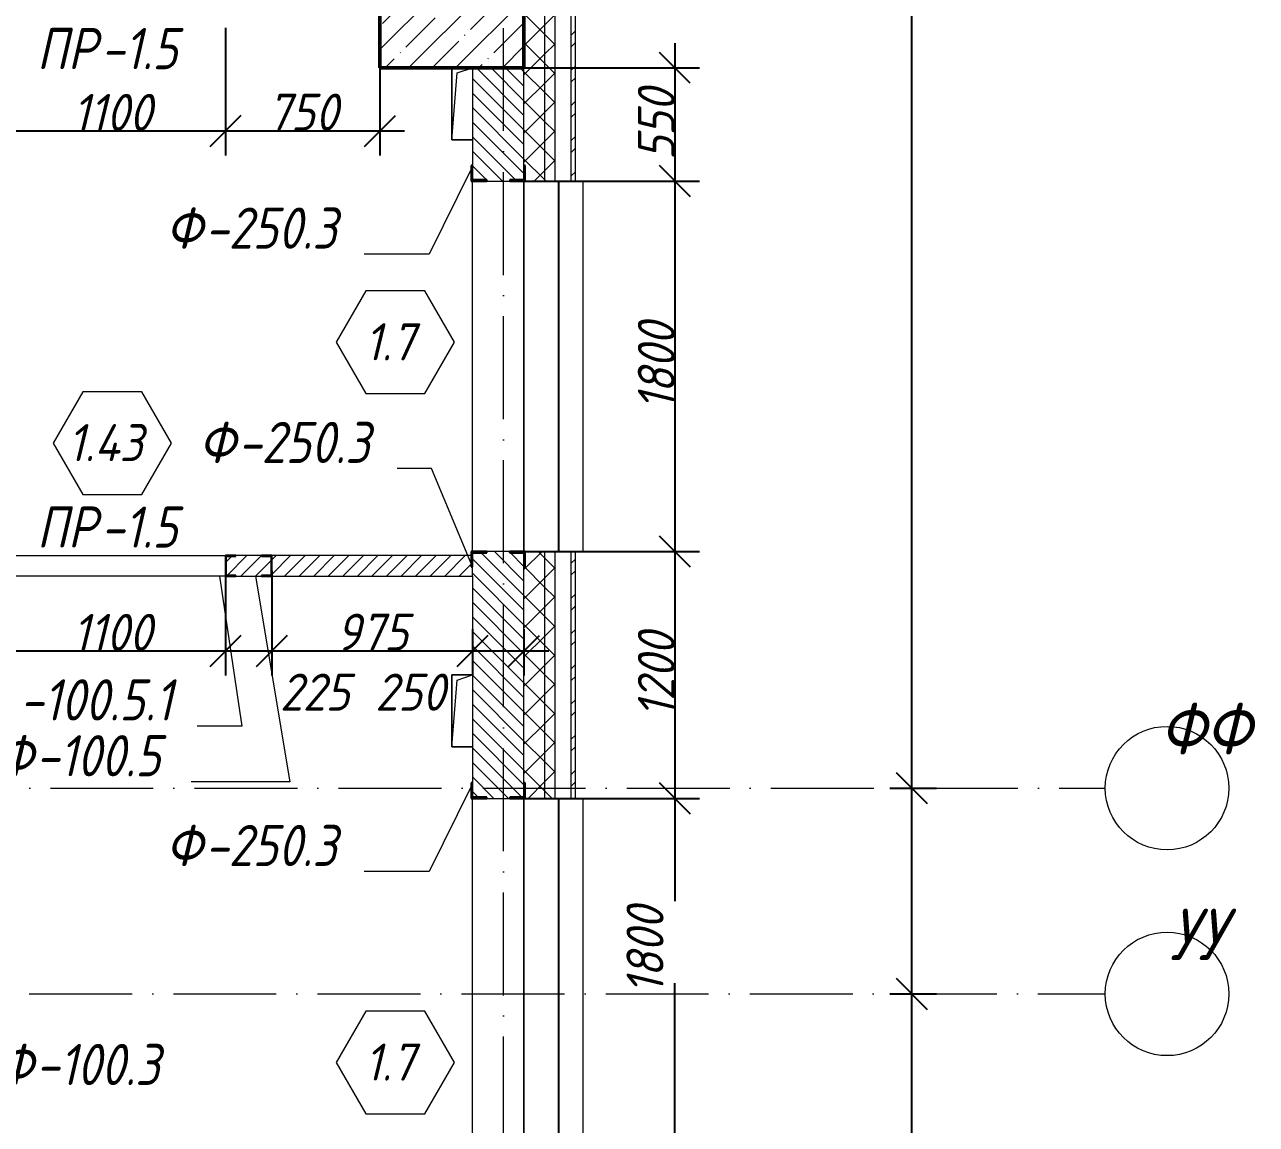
# Model space of a CAD drawing. Header units: millimetres. Extents: x -401725 to 250493, y 305116 to 802890.
# Drawn here: x -76177 to -70192, y 618664 to 624008 of the extents above; entities that cross this region are included whole.
import ezdxf

# ---------------------------------------------------------------- set-up
doc = ezdxf.new("R2010")
doc.units = ezdxf.units.MM
doc.linetypes.add('50_200_ШТРИХ_1Т_ш5_п1_п1_', pattern=[700, 500, -100, 0, -100])
for name, color, linetype, lineweight in [('A-____-____-DIMS', 7, 'Continuous', 9), ('A-DOOR-____-IDEN', 7, 'Continuous', 9), ('A-FLOR-____-OTLN', 7, 'Continuous', 9), ('A-GENM-____-IDEN', 7, 'Continuous', 9), ('A-GENM-____-MCUT', 7, 'Continuous', 25), ('A-GENM-____-OTLN', 7, 'Continuous', 9), ('A-GENM-____-OTLN-1', 7, 'Continuous', 25), ('A-GLAZ-____-OTLN', 7, 'Continuous', 9), ('A-WALL-____-MCUT', 7, 'Continuous', 13), ('A-WALL-____-MCUT-1', 7, 'Continuous', 9), ('A-WALL-____-OTLN', 7, 'Continuous', 9), ('A-WALL-____-PATT-1', 7, 'Continuous', 9), ('A-WALL-FNSH-MCUT-1', 7, 'Continuous', 9), ('S-COLS-____-MCUT', 7, 'Continuous', 50), ('S-COLS-____-OTLN', 7, 'Continuous', 9), ('S-GRID-____-IDEN', 7, 'Continuous', 9), ('S-GRID-____-OTLN-1', 7, '50_200_ШТРИХ_1Т_ш5_п1_п1_', 9)]:
    doc.layers.add(name, color=color, linetype=linetype, lineweight=lineweight)
for name, color, linetype, lineweight, true_color in [('A-WALL-____-MCUT-7', 7, 'Continuous', 9, 0x000000), ('A-WALL-____-MCUT-8', 7, 'Continuous', 13, 0x000000), ('A-WALL-____-PATT-2', 7, 'Continuous', 9, 0x787878), ('A-WALL-____-PATT-4', 9, 'Continuous', 9, 0x808080), ('A-WALL-FNSH-MCUT-3', 7, 'Continuous', 9, 0x000000), ('I-WALL-____-OTLN-2', 7, 'Continuous', 9, 0x000000)]:
    doc.layers.add(name, color=color, linetype=linetype, lineweight=lineweight, true_color=true_color)
doc.styles.add('ISOCPEUR_I', font='isocpeui.ttf', dxfattribs={"width": 0.9, "height": 2.5})
doc.styles.add('ISOCPEUR_I_10', font='isocpeui.ttf', dxfattribs={"width": 0.9, "height": 180})
doc.styles.add('ISOCPEUR_I_12', font='isocpeui.ttf', dxfattribs={"width": 0.9, "height": 180})
doc.styles.add('ISOCPEUR_I_14', font='isocpeui.ttf', dxfattribs={"width": 0.9, "height": 180})
doc.styles.add('ISOCPEUR_I_2', font='isocpeui.ttf', dxfattribs={"width": 0.85, "height": 2.3})
doc.dimstyles.new('ISO-1_8_0_9К_СРЕДНИЙ_Кладочные_4', dxfattribs={"dimscale": 304.8, "dimtxt": 179.276612, "dimasz": 0.492126, "dimexe": 0.393701, "dimexo": 0, "dimgap": 0, "dimtad": 1, "dimdec": 3, "dimrnd": 0.001, "dimdsep": 46, "dimtxsty": 'ISOCPEUR_I_10', "dimblk1": 'OBLIQUE', "dimblk2": 'OBLIQUE', "dimsah": 1, "dimcen": 0.09, "dimdle": 0.393701, "dimazin": 0, "dimtfac": 1, "dimtdec": 4, "dimtix": 1, "dimtmove": 1, "dimatfit": 3, "dimfxl": 1, "dimtvp": 1, "dimtolj": 1, "dimtzin": 0, "dimarcsym": 2})
doc.dimstyles.new('ISO-1_8_0_9К_СРЕДНИЙ_Кладочные_5', dxfattribs={"dimscale": 304.8, "dimtxt": 179.276612, "dimasz": 0.492126, "dimexe": 0.393701, "dimexo": 0, "dimgap": 0, "dimtad": 1, "dimdec": 3, "dimrnd": 0.001, "dimdsep": 46, "dimtxsty": 'ISOCPEUR_I_10', "dimblk1": 'OBLIQUE', "dimblk2": 'OBLIQUE', "dimsah": 1, "dimcen": 0.09, "dimdle": 0.393701, "dimazin": 0, "dimtfac": 1, "dimtdec": 4, "dimtix": 1, "dimtmove": 2, "dimatfit": 3, "dimfxl": 1, "dimtvp": 1, "dimtolj": 1, "dimtzin": 0, "dimarcsym": 2})
doc.dimstyles.new('ISO-1_8_0_9К_СРЕДНИЙ_Кладочные_6', dxfattribs={"dimscale": 304.8, "dimtxt": 179.276612, "dimasz": 0.492126, "dimexe": 0.393701, "dimexo": 0, "dimgap": 0, "dimtad": 1, "dimdec": 3, "dimrnd": 0.001, "dimdsep": 46, "dimtxsty": 'ISOCPEUR_I_14', "dimblk1": 'OBLIQUE', "dimblk2": 'OBLIQUE', "dimsah": 1, "dimcen": 0.09, "dimdle": 0.393701, "dimazin": 0, "dimtfac": 1, "dimtdec": 4, "dimtix": 1, "dimtmove": 0, "dimatfit": 3, "dimfxl": 1, "dimtvp": 1, "dimtolj": 1, "dimtzin": 0, "dimarcsym": 2})
doc.dimstyles.new('ISO-2_5_0_9К_БОЛЬШОЙ_ОСИ', dxfattribs={"dimscale": 304.8, "dimtxt": 248.995294, "dimasz": 0.492126, "dimexe": 0.393701, "dimexo": 0, "dimgap": 0, "dimtad": 1, "dimdec": 0, "dimzin": 0, "dimdsep": 46, "dimtxsty": 'ISOCPEUR_I', "dimblk1": 'OBLIQUE', "dimblk2": 'OBLIQUE', "dimsah": 1, "dimcen": 0.09, "dimdle": 0.393701, "dimazin": 0, "dimtfac": 1, "dimtdec": 4, "dimtix": 1, "dimtmove": 0, "dimatfit": 3, "dimfxl": 1, "dimtvp": 1, "dimtolj": 1, "dimtzin": 0, "dimarcsym": 2})
pattern_1 = [(45, (-175000.74, 544716.51), (-70.71068, 70.71068), []), (135, (-175000.74, 544716.51), (-70.71068, -70.71068), [])]

# ---------------------------------------------------------------- blocks, each defined once
blk = doc.blocks.new('BSC_Колонна _Прямоугольная - 500х700-V133-АР1_Кладочный план 1 этажа в осях 1-64_Ю-ЯЯ')
at = {"layer": 'S-COLS-____-OTLN'}
h = blk.add_hatch(dxfattribs=at)
h.set_pattern_fill('FP_137', color=256, style=0, pattern_type=2)
h.set_pattern_definition([(315, (-79331.04, 100900), (114.04925, 114.04925), []), (315, (-79331.04, 100785.95), (114.04925, 114.04925), [201.613, -40.323, 3.353, -36.97])])
h.paths.add_polyline_path([(-250, 350), (-250, -350), (250, -350), (250, 350)], flags=0)
at = {"layer": 'S-COLS-____-MCUT'}
for p, q in [((250, 350), (-250, 350)), ((-250, 350), (-250, -350)), ((250, -350), (250, 350)), ((-250, -350), (250, -350))]:
    blk.add_line(p, q, dxfattribs=at)
blk = doc.blocks.new('Фахверк_СКБ_Уголок - 250_2700-27497298-АР1_Кладочный план 1 этажа в осях 1-64_Ю-ЯЯ')
at = {"layer": 'A-GENM-____-MCUT'}
for p, q in [((200, 181), (125, 181)), ((125, 181), (125, 106)), ((200, 175), (200, 181)), ((131, 106), (131, 175)), ((131, 175), (200, 175)), ((125, 106), (131, 106)), ((131, -6), (125, -6)), ((125, -6), (125, -81)), ((131, -75), (131, -6)), ((125, -81), (200, -81)), ((200, -75), (131, -75)), ((200, -81), (200, -75))]:
    blk.add_line(p, q, dxfattribs=at)
blk = doc.blocks.new('154_Фахверк_СКБ_Швеллер - Тип_100_4010_1-28088705-АР1_Кладочный план 1 этажа в осях 1-64_Ю-ЯЯ')
at = {"layer": 'A-GENM-____-MCUT'}
for p, q in [((175, 50), (125, 50)), ((125, 50), (125, -50)), ((128, 47), (175, 47)), ((128, -47), (128, 47)), ((175, 47), (175, 50)), ((125, -50), (175, -50)), ((175, -47), (128, -47)), ((175, -50), (175, -47))]:
    blk.add_line(p, q, dxfattribs=at)
blk = doc.blocks.new('AR_Отверстие прямоугольное _в плите_ - AR_Отверстие прямоугольное _в плите_-30511966-АР1_Кладочный план 1 этажа в осях 1-64_Ю-ЯЯ')
at = {"layer": 'A-GENM-____-OTLN'}
for p, q in [((50, 175), (-50, 175)), ((-50, 175), (-50, -175)), ((-50, -175), (-25, 150)), ((-25, 150), (50, 175)), ((-50, -175), (50, -175))]:
    blk.add_line(p, q, dxfattribs=at)
blk = doc.blocks.new('AR_Отверстие прямоугольное _в плите_ - AR_Отверстие прямоугольное _в плите_-V223-АР1_Кладочный план 1 этажа в осях 1-64_Ю-ЯЯ')
at = {"layer": 'A-GENM-____-OTLN'}
for p, q in [((-50, 175), (-50, -175)), ((-50, -175), (-25, 150)), ((-25, 150), (50, 175)), ((-50, -175), (50, -175))]:
    blk.add_line(p, q, dxfattribs=at)
blk = doc.blocks.new('Отлив_СКБ - Отлив витража_120_НВФ-31885687-АР1_Кладочный план 1 этажа в осях 1-64_Ю-ЯЯ')
at = {"layer": 'A-GLAZ-____-OTLN'}
for p, q in [((0, 0), (1800, 0)), ((1800, -2), (0, -2)), ((0, -120), (0, -83)), ((1800, -83), (1800, -120)), ((0, -120), (1800, -120))]:
    blk.add_line(p, q, dxfattribs=at)
blk = doc.blocks.new('154_Фахверк_СКБ_Швеллер - Тип_100_4010-27789772-АР1_Кладочный план 1 этажа в осях 1-64_Ю-ЯЯ')
at = {"layer": 'A-GENM-____-MCUT'}
for p, q in [((175, 50), (125, 50)), ((125, 50), (125, -50)), ((128, 47), (175, 47)), ((128, -47), (128, 47)), ((175, 47), (175, 50)), ((125, -50), (175, -50)), ((175, -47), (128, -47)), ((175, -50), (175, -47))]:
    blk.add_line(p, q, dxfattribs=at)
blk = doc.blocks.new('Ось сетки - Круг_Ø6_00__ISO-2_5_0_9K_-25732049-АР1_Кладочный план 1 этажа в осях 1-64_Ю-ЯЯ')
at = {"layer": 'S-GRID-____-IDEN'}
blk.add_circle((0, 0), 3, dxfattribs=at)
blk = doc.blocks.new('_Oblique')
at = {"color": 0, "linetype": 'ByBlock', "lineweight": -2}
blk.add_line((-0.5, -0.5), (0.5, 0.5), dxfattribs=at)
blk = doc.blocks.new('*D12079')
at = {"layer": 'A-____-____-DIMS', "color": 0, "lineweight": -2, "transparency": 16777216}
for p, q in [((-71866.5, 618077.6), (-71866.5, 619417.6)), ((-71972.6, 619297.6), (-71746.5, 619297.6)), ((-71972.6, 618197.6), (-71746.5, 618197.6))]:
    blk.add_line(p, q, dxfattribs=at)
at = {"layer": 'Defpoints', "color": 0, "transparency": 16777216}
for p in [(-71972.6, 619297.6), (-71866.5, 619297.6), (-71972.6, 618197.6)]:
    blk.add_point(p, dxfattribs=at)
at = {"layer": 'A-____-____-DIMS', "color": 0, "lineweight": -2, "transparency": 16777216, "xscale": 150, "yscale": 150, "zscale": 150}
for p, rotation in [((-71866.5, 619297.6), 90), ((-71866.5, 618197.6), 270)]:
    blk.add_blockref('_Oblique', p, dxfattribs=dict(at, rotation=rotation))
at = {"layer": 'A-____-____-DIMS', "color": 0, "transparency": 16777216, "insert": (-71867.7, 618747.6), "char_height": 2.5, "width": 643.557, "attachment_point": 5, "rotation": 90, "style": 'ISOCPEUR_I'}
blk.add_mtext('\\A1;1100', dxfattribs=at)
blk = doc.blocks.new('*D12080')
at = {"layer": 'A-____-____-DIMS', "color": 0, "lineweight": -2, "transparency": 16777216}
for p, q in [((-71866.5, 619177.6), (-71866.5, 620417.6)), ((-71972.6, 620297.6), (-71746.5, 620297.6)), ((-71972.6, 619297.6), (-71746.5, 619297.6))]:
    blk.add_line(p, q, dxfattribs=at)
at = {"layer": 'Defpoints', "color": 0, "transparency": 16777216}
for p in [(-71972.6, 620297.6), (-71866.5, 620297.6), (-71972.6, 619297.6)]:
    blk.add_point(p, dxfattribs=at)
at = {"layer": 'A-____-____-DIMS', "color": 0, "lineweight": -2, "transparency": 16777216, "xscale": 150, "yscale": 150, "zscale": 150}
for p, rotation in [((-71866.5, 620297.6), 90), ((-71866.5, 619297.6), 270)]:
    blk.add_blockref('_Oblique', p, dxfattribs=dict(at, rotation=rotation))
at = {"layer": 'A-____-____-DIMS', "color": 0, "transparency": 16777216, "insert": (-71867.7, 619797.6), "char_height": 2.5, "width": 701.018, "attachment_point": 5, "rotation": 90, "style": 'ISOCPEUR_I'}
blk.add_mtext('\\A1;1000', dxfattribs=at)
blk = doc.blocks.new('*D12081')
at = {"layer": 'A-____-____-DIMS', "color": 0, "lineweight": -2, "transparency": 16777216}
for p, q in [((-71866.5, 620177.6), (-71866.5, 626867.6)), ((-71972.6, 626747.6), (-71746.5, 626747.6)), ((-71972.6, 620297.6), (-71746.5, 620297.6))]:
    blk.add_line(p, q, dxfattribs=at)
at = {"layer": 'Defpoints', "color": 0, "transparency": 16777216}
for p in [(-71972.6, 626747.6), (-71866.5, 626747.6), (-71972.6, 620297.6)]:
    blk.add_point(p, dxfattribs=at)
at = {"layer": 'A-____-____-DIMS', "color": 0, "lineweight": -2, "transparency": 16777216, "xscale": 150, "yscale": 150, "zscale": 150}
for p, rotation in [((-71866.5, 626747.6), 90), ((-71866.5, 620297.6), 270)]:
    blk.add_blockref('_Oblique', p, dxfattribs=dict(at, rotation=rotation))
at = {"layer": 'A-____-____-DIMS', "color": 0, "transparency": 16777216, "insert": (-71867.7, 623522.6), "char_height": 2.5, "width": 781.462, "attachment_point": 5, "rotation": 90, "style": 'ISOCPEUR_I'}
blk.add_mtext('\\A1;6450', dxfattribs=at)
blk = doc.blocks.new('Марка проема - марка проема-27336095-АР1_Кладочный план 1 этажа в осях 1-64_Ю-ЯЯ')
at = {"layer": 'A-DOOR-____-IDEN'}
for p, q in [((-1.439, 0.159), (-2.877, -2.333)), ((1.439, 0.159), (-1.439, 0.159)), ((2.877, -2.333), (1.439, 0.159)), ((-2.877, -2.333), (-1.439, -4.825)), ((1.439, -4.825), (2.877, -2.333)), ((-1.439, -4.825), (1.439, -4.825))]:
    blk.add_line(p, q, dxfattribs=at)
blk = doc.blocks.new('*D12968')
at = {"layer": 'A-____-____-DIMS', "color": 0, "lineweight": -2, "transparency": 16777216}
for p, q in [((-73017.5, 623917.6), (-73017.5, 623127.6)), ((-73750.7, 623797.6), (-72897.5, 623797.6)), ((-73744.7, 623247.6), (-72897.5, 623247.6))]:
    blk.add_line(p, q, dxfattribs=at)
at = {"layer": 'Defpoints', "color": 0, "transparency": 16777216}
for p in [(-73750.7, 623797.6), (-73744.7, 623247.6), (-73017.5, 623247.6)]:
    blk.add_point(p, dxfattribs=at)
at = {"layer": 'A-____-____-DIMS', "color": 0, "lineweight": -2, "transparency": 16777216, "xscale": 150, "yscale": 150, "zscale": 150}
for p, rotation in [((-73017.5, 623797.6), 90), ((-73017.5, 623247.6), 270)]:
    blk.add_blockref('_Oblique', p, dxfattribs=dict(at, rotation=rotation))
at = {"layer": 'A-____-____-DIMS', "color": 0, "transparency": 16777216, "insert": (-73107.5, 623522.6), "char_height": 180, "width": 409.578, "attachment_point": 5, "rotation": 90, "style": 'ISOCPEUR_I_14'}
blk.add_mtext('\\A1;550', dxfattribs=at)
blk = doc.blocks.new('*D12969')
at = {"layer": 'A-____-____-DIMS', "color": 0, "lineweight": -2, "transparency": 16777216}
for p, q in [((-73017.5, 623367.6), (-73017.5, 621327.6)), ((-73744.7, 623247.6), (-72897.5, 623247.6)), ((-73744.7, 621447.6), (-72897.5, 621447.6))]:
    blk.add_line(p, q, dxfattribs=at)
at = {"layer": 'Defpoints', "color": 0, "transparency": 16777216}
for p in [(-73744.7, 623247.6), (-73744.7, 621447.6), (-73017.5, 621447.6)]:
    blk.add_point(p, dxfattribs=at)
at = {"layer": 'A-____-____-DIMS', "color": 0, "lineweight": -2, "transparency": 16777216, "xscale": 150, "yscale": 150, "zscale": 150}
for p, rotation in [((-73017.5, 623247.6), 90), ((-73017.5, 621447.6), 270)]:
    blk.add_blockref('_Oblique', p, dxfattribs=dict(at, rotation=rotation))
at = {"layer": 'A-____-____-DIMS', "color": 0, "transparency": 16777216, "insert": (-73107.5, 622347.6), "char_height": 180, "width": 504.733, "attachment_point": 5, "rotation": 90, "style": 'ISOCPEUR_I_14'}
blk.add_mtext('\\A1;1800', dxfattribs=at)
blk = doc.blocks.new('*D12970')
at = {"layer": 'A-____-____-DIMS', "color": 0, "lineweight": -2, "transparency": 16777216}
for p, q in [((-73017.5, 621567.6), (-73017.5, 620127.6)), ((-73744.7, 621447.6), (-72897.5, 621447.6)), ((-73744.7, 620247.6), (-72897.5, 620247.6))]:
    blk.add_line(p, q, dxfattribs=at)
at = {"layer": 'Defpoints', "color": 0, "transparency": 16777216}
for p in [(-73744.7, 621447.6), (-73744.7, 620247.6), (-73017.5, 620247.6)]:
    blk.add_point(p, dxfattribs=at)
at = {"layer": 'A-____-____-DIMS', "color": 0, "lineweight": -2, "transparency": 16777216, "xscale": 150, "yscale": 150, "zscale": 150}
for p, rotation in [((-73017.5, 621447.6), 90), ((-73017.5, 620247.6), 270)]:
    blk.add_blockref('_Oblique', p, dxfattribs=dict(at, rotation=rotation))
at = {"layer": 'A-____-____-DIMS', "color": 0, "transparency": 16777216, "insert": (-73107.5, 620847.6), "char_height": 180, "width": 504.733, "attachment_point": 5, "rotation": 90, "style": 'ISOCPEUR_I_14'}
blk.add_mtext('\\A1;1200', dxfattribs=at)
blk = doc.blocks.new('*D12971')
at = {"layer": 'A-____-____-DIMS', "color": 0, "lineweight": -2, "transparency": 16777216}
for p, q in [((-73017.5, 620367.6), (-73017.5, 619748.2)), ((-73744.7, 620247.6), (-72897.5, 620247.6)), ((-73017.5, 618327.6), (-73017.5, 619350.2)), ((-73750.7, 618447.6), (-72897.5, 618447.6))]:
    blk.add_line(p, q, dxfattribs=at)
at = {"layer": 'Defpoints', "color": 0, "transparency": 16777216}
for p in [(-73744.7, 620247.6), (-73750.7, 618447.6), (-73017.5, 618447.6)]:
    blk.add_point(p, dxfattribs=at)
at = {"layer": 'A-____-____-DIMS', "color": 0, "lineweight": -2, "transparency": 16777216, "xscale": 150, "yscale": 150, "zscale": 150}
for p, rotation in [((-73017.5, 620247.6), 90), ((-73017.5, 618447.6), 270)]:
    blk.add_blockref('_Oblique', p, dxfattribs=dict(at, rotation=rotation))
at = {"layer": 'A-____-____-DIMS', "color": 0, "transparency": 16777216, "insert": (-73252.6, 619296.8), "char_height": 180, "width": 504.733, "attachment_point": 1, "rotation": 90, "line_spacing_factor": 1.149209, "style": 'ISOCPEUR_I_10'}
blk.add_mtext('\\A1;1800', dxfattribs=at)
blk = doc.blocks.new('*D13009')
at = {"layer": 'A-____-____-DIMS', "color": 0, "lineweight": -2, "transparency": 16777216}
for p, q in [((-76300.7, 623992.6), (-76300.7, 623371)), ((-75200.7, 623992.6), (-75200.7, 623371)), ((-76420.7, 623491), (-75080.7, 623491))]:
    blk.add_line(p, q, dxfattribs=at)
at = {"layer": 'Defpoints', "color": 0, "transparency": 16777216}
for p in [(-76300.7, 623992.6), (-75200.7, 623992.6), (-75200.7, 623491)]:
    blk.add_point(p, dxfattribs=at)
at = {"layer": 'A-____-____-DIMS', "color": 0, "lineweight": -2, "transparency": 16777216, "xscale": 150, "yscale": 150, "zscale": 150, "rotation": 180}
blk.add_blockref('_Oblique', (-76300.7, 623491), dxfattribs=at)
at = {"layer": 'A-____-____-DIMS', "color": 0, "lineweight": -2, "transparency": 16777216, "xscale": 150, "yscale": 150, "zscale": 150}
blk.add_blockref('_Oblique', (-75200.7, 623491), dxfattribs=at)
at = {"layer": 'A-____-____-DIMS', "color": 0, "transparency": 16777216, "insert": (-75750.7, 623581), "char_height": 180, "width": 463.361, "attachment_point": 5, "style": 'ISOCPEUR_I_14'}
blk.add_mtext('\\A1;1100', dxfattribs=at)
blk = doc.blocks.new('*D13010')
at = {"layer": 'A-____-____-DIMS', "color": 0, "lineweight": -2, "transparency": 16777216}
for p, q in [((-75200.7, 623992.6), (-75200.7, 623371)), ((-74450.7, 623797.6), (-74450.7, 623371)), ((-75320.7, 623491), (-74330.7, 623491))]:
    blk.add_line(p, q, dxfattribs=at)
at = {"layer": 'Defpoints', "color": 0, "transparency": 16777216}
for p in [(-75200.7, 623992.6), (-74450.7, 623797.6), (-74450.7, 623491)]:
    blk.add_point(p, dxfattribs=at)
at = {"layer": 'A-____-____-DIMS', "color": 0, "lineweight": -2, "transparency": 16777216, "xscale": 150, "yscale": 150, "zscale": 150, "rotation": 180}
blk.add_blockref('_Oblique', (-75200.7, 623491), dxfattribs=at)
at = {"layer": 'A-____-____-DIMS', "color": 0, "lineweight": -2, "transparency": 16777216, "xscale": 150, "yscale": 150, "zscale": 150}
blk.add_blockref('_Oblique', (-74450.7, 623491), dxfattribs=at)
at = {"layer": 'A-____-____-DIMS', "color": 0, "transparency": 16777216, "insert": (-74825.7, 623582.1), "char_height": 180, "width": 409.578, "attachment_point": 5, "style": 'ISOCPEUR_I_14'}
blk.add_mtext('\\A1;750', dxfattribs=at)
blk = doc.blocks.new('*D13023')
at = {"layer": 'A-____-____-DIMS', "color": 0, "lineweight": -2, "transparency": 16777216}
for p, q in [((-75200.7, 621324.5), (-75200.7, 620844.3)), ((-76300.7, 621277.6), (-76300.7, 620844.3)), ((-76420.7, 620964.3), (-75080.7, 620964.3))]:
    blk.add_line(p, q, dxfattribs=at)
at = {"layer": 'Defpoints', "color": 0, "transparency": 16777216}
for p in [(-75200.7, 621324.5), (-76300.7, 621277.6), (-75200.7, 620964.3)]:
    blk.add_point(p, dxfattribs=at)
at = {"layer": 'A-____-____-DIMS', "color": 0, "lineweight": -2, "transparency": 16777216, "xscale": 150, "yscale": 150, "zscale": 150, "rotation": 180}
blk.add_blockref('_Oblique', (-76300.7, 620964.3), dxfattribs=at)
at = {"layer": 'A-____-____-DIMS', "color": 0, "lineweight": -2, "transparency": 16777216, "xscale": 150, "yscale": 150, "zscale": 150}
blk.add_blockref('_Oblique', (-75200.7, 620964.3), dxfattribs=at)
at = {"layer": 'A-____-____-DIMS', "color": 0, "transparency": 16777216, "insert": (-75750.7, 621054.3), "char_height": 180, "width": 463.361, "attachment_point": 5, "style": 'ISOCPEUR_I_14'}
blk.add_mtext('\\A1;1100', dxfattribs=at)
blk = doc.blocks.new('*D13024')
at = {"layer": 'A-____-____-DIMS', "color": 0, "lineweight": -2, "transparency": 16777216}
for p, q in [((-75200.7, 621324.5), (-75200.7, 620844.3)), ((-74975.7, 621354.1), (-74975.7, 620844.3)), ((-75320.7, 620964.3), (-74855.7, 620964.3))]:
    blk.add_line(p, q, dxfattribs=at)
at = {"layer": 'Defpoints', "color": 0, "transparency": 16777216}
for p in [(-75200.7, 621324.5), (-74975.7, 621354.1), (-74975.7, 620964.3)]:
    blk.add_point(p, dxfattribs=at)
at = {"layer": 'A-____-____-DIMS', "color": 0, "lineweight": -2, "transparency": 16777216, "xscale": 150, "yscale": 150, "zscale": 150, "rotation": 180}
blk.add_blockref('_Oblique', (-75200.7, 620964.3), dxfattribs=at)
at = {"layer": 'A-____-____-DIMS', "color": 0, "lineweight": -2, "transparency": 16777216, "xscale": 150, "yscale": 150, "zscale": 150}
blk.add_blockref('_Oblique', (-74975.7, 620964.3), dxfattribs=at)
at = {"layer": 'A-____-____-DIMS', "color": 0, "transparency": 16777216, "insert": (-74936.4, 620854), "char_height": 180, "width": 409.578, "attachment_point": 1, "line_spacing_factor": 1.149209, "style": 'ISOCPEUR_I_10'}
blk.add_mtext('\\A1;225', dxfattribs=at)
blk = doc.blocks.new('*D13025')
at = {"layer": 'A-____-____-DIMS', "color": 0, "lineweight": -2, "transparency": 16777216}
for p, q in [((-74975.7, 621354.1), (-74975.7, 620844.3)), ((-74000.7, 621070.4), (-74000.7, 620844.3)), ((-75095.7, 620964.3), (-73880.7, 620964.3))]:
    blk.add_line(p, q, dxfattribs=at)
at = {"layer": 'Defpoints', "color": 0, "transparency": 16777216}
for p in [(-74975.7, 621354.1), (-74000.7, 621070.4), (-74000.7, 620964.3)]:
    blk.add_point(p, dxfattribs=at)
at = {"layer": 'A-____-____-DIMS', "color": 0, "lineweight": -2, "transparency": 16777216, "xscale": 150, "yscale": 150, "zscale": 150, "rotation": 180}
blk.add_blockref('_Oblique', (-74975.7, 620964.3), dxfattribs=at)
at = {"layer": 'A-____-____-DIMS', "color": 0, "lineweight": -2, "transparency": 16777216, "xscale": 150, "yscale": 150, "zscale": 150}
blk.add_blockref('_Oblique', (-74000.7, 620964.3), dxfattribs=at)
at = {"layer": 'A-____-____-DIMS', "color": 0, "transparency": 16777216, "insert": (-74488.2, 621055.5), "char_height": 180, "width": 409.578, "attachment_point": 5, "style": 'ISOCPEUR_I_14'}
blk.add_mtext('\\A1;975', dxfattribs=at)
blk = doc.blocks.new('*D13026')
at = {"layer": 'A-____-____-DIMS', "color": 0, "lineweight": -2, "transparency": 16777216}
for p, q in [((-74000.7, 621070.4), (-74000.7, 620844.3)), ((-73750.7, 621070.4), (-73750.7, 620844.3)), ((-74120.7, 620964.3), (-73630.7, 620964.3))]:
    blk.add_line(p, q, dxfattribs=at)
at = {"layer": 'Defpoints', "color": 0, "transparency": 16777216}
for p in [(-74000.7, 621070.4), (-73750.7, 621070.4), (-73750.7, 620964.3)]:
    blk.add_point(p, dxfattribs=at)
at = {"layer": 'A-____-____-DIMS', "color": 0, "lineweight": -2, "transparency": 16777216, "xscale": 150, "yscale": 150, "zscale": 150, "rotation": 180}
blk.add_blockref('_Oblique', (-74000.7, 620964.3), dxfattribs=at)
at = {"layer": 'A-____-____-DIMS', "color": 0, "lineweight": -2, "transparency": 16777216, "xscale": 150, "yscale": 150, "zscale": 150}
blk.add_blockref('_Oblique', (-73750.7, 620964.3), dxfattribs=at)
at = {"layer": 'A-____-____-DIMS', "color": 0, "transparency": 16777216, "insert": (-74473.7, 620854), "char_height": 180, "width": 409.578, "attachment_point": 1, "line_spacing_factor": 1.149209, "style": 'ISOCPEUR_I_10'}
blk.add_mtext('\\A1;250', dxfattribs=at)

msp = doc.modelspace()

# ---------------------------------------------------------------- hatches: boundary and pattern name
at = {"layer": 'A-WALL-____-PATT-1'}
h = msp.add_hatch(dxfattribs=at)
h.set_pattern_fill('FP_6', color=256, style=0, pattern_type=2)
h.set_pattern_definition([(135, (-175000.736, 544716.51), (-35.35534, -35.35534), [])])
h.paths.add_polyline_path([(-73931.7357, 620247.5526), (-73819.7357, 620247.5526), (-73819.7357, 620253.5526), (-73750.7357, 620253.5526), (-73750.7357, 621441.5526), (-73819.7357, 621442.0326), (-73819.7357, 621447.5526), (-73931.7357, 621447.5526), (-73931.7357, 621441.5526), (-74000.7357, 621441.5526), (-74000.7357, 620253.5526), (-73931.7357, 620253.5526)], flags=0)
h.paths.add_polyline_path([(-73819.7357, 623247.5526), (-73819.7357, 623253.5526), (-73750.7357, 623253.5526), (-73750.7357, 623797.5526), (-74000.7357, 623797.5526), (-74000.7357, 623253.5526), (-73931.7357, 623253.5526), (-73931.7357, 623247.5526)], flags=0)
at = {"layer": 'A-WALL-____-PATT-2'}
h = msp.add_hatch(dxfattribs=at)
h.set_pattern_fill('FP_3', color=256, style=0, pattern_type=2)
h.set_pattern_definition([(45, (-175000.74, 544716.51), (-85.53659, 85.53659), []), (45, (-174943.71, 544716.51), (-85.53659, 85.53659), [])])
h.paths.add_polyline_path([(-73500.7357, 614197.5526), (-73500.7357, 615447.5526), (-73520.7357, 615447.5526), (-73520.7357, 614197.5526)], flags=0)
h.paths.add_polyline_path([(-73520.7357, 617247.5526), (-73500.7357, 617247.5526), (-73500.7357, 618447.5526), (-73520.7357, 618447.5526), (-73520.7357, 618086.3204)], flags=0)
h.paths.add_polyline_path([(-73500.7357, 620247.5526), (-73500.7357, 621447.5526), (-73520.7357, 621447.5526), (-73520.7357, 620247.5526)], flags=0)
h.paths.add_polyline_path([(-73500.7357, 623247.5526), (-73500.7357, 630627.5526), (-73520.7357, 630627.5526), (-73520.7357, 623247.5526)], flags=0)
h = msp.add_hatch(dxfattribs=at)
h.set_pattern_fill('FP_1', color=256, style=0, pattern_type=2)
h.set_pattern_definition(pattern_1)
h.paths.add_polyline_path([(-73600.7357, 591532.5526), (-73600.7357, 591797.5526), (-73650.7357, 591797.5526), (-73650.7357, 591532.5526)], flags=0)
h.paths.add_polyline_path([(-73600.7357, 593897.5526), (-73600.7357, 594497.5526), (-73650.7357, 594497.5526), (-73650.7357, 593897.5526)], flags=0)
h.paths.add_polyline_path([(-73650.7357, 595897.5526), (-73600.7357, 595897.5526), (-73600.7357, 600497.5526), (-73650.7357, 600497.5526), (-73650.7357, 598712.499)], flags=0)
h.paths.add_polyline_path([(-73650.7357, 602297.5526), (-73600.7357, 602297.5526), (-73600.7357, 603497.5526), (-73650.7357, 603497.5526), (-73650.7357, 602748.7118)], flags=0)
h.paths.add_polyline_path([(-73600.7357, 605297.5526), (-73600.7357, 606497.5526), (-73650.7357, 606497.5526), (-73650.7357, 605297.5526)], flags=0)
h.paths.add_polyline_path([(-73600.7357, 608297.5526), (-73600.7357, 609497.5526), (-73650.7357, 609497.5526), (-73650.7357, 608297.5526)], flags=0)
h.paths.add_polyline_path([(-73650.7357, 611297.5526), (-73600.7357, 611297.5526), (-73600.7357, 612447.5526), (-73650.7357, 612447.5526), (-73650.7357, 611628.3799)], flags=0)
h.paths.add_polyline_path([(-73600.7357, 614197.5526), (-73600.7357, 615447.5526), (-73650.7357, 615447.5526), (-73650.7357, 614197.5526)], flags=0)
h.paths.add_polyline_path([(-73600.7357, 617247.5526), (-73600.7357, 618447.5526), (-73650.7357, 618447.5526), (-73650.7357, 617247.5526)], flags=0)
h.paths.add_polyline_path([(-73600.7357, 620247.5526), (-73600.7357, 621447.5526), (-73650.7357, 621447.5526), (-73650.7357, 620247.5526)], flags=0)
h.paths.add_polyline_path([(-73600.7357, 623247.5526), (-73600.7357, 630547.5526), (-73650.7357, 630547.5526), (-73650.7357, 623247.5526)], flags=0)
h = msp.add_hatch(dxfattribs=at)
h.set_pattern_fill('FP_1', color=256, style=0, pattern_type=2)
h.set_pattern_definition(pattern_1)
h.paths.add_polyline_path([(-73650.7357, 591532.5526), (-73650.7357, 591797.5526), (-73750.7357, 591797.5526), (-73750.7357, 591532.5526)], flags=0)
h.paths.add_polyline_path([(-73650.7357, 593897.5526), (-73650.7357, 594497.5526), (-73750.7357, 594497.5526), (-73750.7357, 593897.5526)], flags=0)
h.paths.add_polyline_path([(-73650.7357, 595897.5526), (-73650.7357, 600497.5526), (-73744.7357, 600497.5526), (-73744.7357, 600422.5526), (-73750.7357, 600422.5526), (-73750.7357, 595897.5526)], flags=0)
h.paths.add_polyline_path([(-73744.7357, 602297.5526), (-73650.7357, 602297.5526), (-73650.7357, 603497.5526), (-73744.7357, 603497.5526), (-73744.7357, 603422.5526), (-73750.7357, 603422.5526), (-73750.7357, 602372.5526), (-73744.7357, 602372.5526), (-73744.7357, 602303.5526)], flags=0)
h.paths.add_polyline_path([(-73650.7357, 605297.5526), (-73650.7357, 606497.5526), (-73744.7357, 606497.5526), (-73744.7357, 606422.5526), (-73750.7357, 606422.5526), (-73750.7357, 605372.5526), (-73744.7357, 605372.5526), (-73744.7357, 605297.5526)], flags=0)
h.paths.add_polyline_path([(-73744.7357, 608297.5526), (-73650.7357, 608297.5526), (-73650.7357, 609497.5526), (-73744.7357, 609497.5526), (-73744.7357, 609422.5526), (-73750.7357, 609422.5526), (-73750.7357, 608372.5526), (-73744.7357, 608372.5526), (-73744.7357, 608303.5526)], flags=0)
h.paths.add_polyline_path([(-73744.7357, 611297.5526), (-73650.7357, 611297.5526), (-73650.7357, 612447.5526), (-73744.7357, 612447.5526), (-73744.7357, 612372.5526), (-73750.7357, 612372.5526), (-73750.7357, 611372.5526), (-73744.7357, 611372.5526), (-73744.7357, 611303.5526)], flags=0)
h.paths.add_polyline_path([(-73650.7357, 614197.5526), (-73650.7357, 615447.5526), (-73744.7357, 615447.5526), (-73744.7357, 615372.5526), (-73750.7357, 615372.5526), (-73750.7357, 614272.5526), (-73744.7357, 614272.5526), (-73744.7357, 614197.5526)], flags=0)
h.paths.add_polyline_path([(-73650.7357, 617247.5526), (-73650.7357, 618447.5526), (-73750.7357, 618447.5526), (-73750.7357, 617322.5526), (-73744.7357, 617322.5526), (-73744.7357, 617247.5526)], flags=0)
h.paths.add_polyline_path([(-73744.7357, 620247.5526), (-73650.7357, 620247.5526), (-73650.7357, 621447.5526), (-73744.7357, 621447.5526), (-73744.7357, 621372.5526), (-73750.7357, 621372.5526), (-73750.7357, 620322.5526), (-73744.7357, 620322.5526), (-73744.7357, 620253.5526)], flags=0)
h.paths.add_polyline_path([(-73744.7357, 623247.5526), (-73650.7357, 623247.5526), (-73650.7357, 630497.5526), (-73750.7357, 630497.5526), (-73750.7357, 623322.5526), (-73744.7357, 623322.5526), (-73744.7357, 623253.5526)], flags=0)
at = {"layer": 'A-WALL-____-PATT-4'}
h = msp.add_hatch(dxfattribs=at)
h.set_pattern_fill('FP_5', color=256, style=0, pattern_type=2)
h.set_pattern_definition([(45, (-175000.736, 544716.51), (-35.35534, 35.35534), [])])
h.paths.add_polyline_path([(-81650.7357, 621327.5526), (-79000.7357, 621327.5526), (-79000.7357, 621330.5526), (-78953.7357, 621330.5526), (-78953.7357, 621424.5526), (-79000.7357, 621424.5526), (-79000.7357, 621427.5526), (-81650.7357, 621427.5526)], flags=0)
h.paths.add_polyline_path([(-74000.7357, 621327.5526), (-74000.7357, 621372.5526), (-74006.7357, 621372.5526), (-74006.7357, 621427.5526), (-74975.7357, 621427.5526), (-74975.7357, 621327.5526), (-74269.8145, 621327.5526)], flags=0)
h.paths.add_polyline_path([(-75025.7357, 621327.5526), (-75025.7357, 621330.5526), (-74978.7357, 621330.5526), (-74978.7357, 621424.5526), (-75025.7357, 621424.5526), (-75025.7357, 621427.5526), (-75150.7357, 621427.5526), (-75150.7357, 621424.5526), (-75197.7357, 621424.5526), (-75197.7357, 621330.5526), (-75150.7357, 621330.5526), (-75150.7357, 621327.5526)], flags=0)
h.paths.add_polyline_path([(-76350.7357, 621327.5526), (-76350.7357, 621330.5526), (-76303.7357, 621330.5526), (-76303.7357, 621424.5526), (-76350.7357, 621424.5526), (-76350.7357, 621427.5526), (-78950.7357, 621427.5526), (-78950.7357, 621327.5526), (-77804.743, 621327.5526)], flags=0)

# ---------------------------------------------------------------- linework, layer by layer
at = {"layer": 'A-FLOR-____-OTLN'}
for p, q in [((-74100.7357, 623447.5526), (-74100.7357, 623797.5526)), ((-74000.7357, 623447.5526), (-74100.7357, 623447.5526)), ((-74100.7357, 620497.5526), (-74100.7357, 620847.5526)), ((-74100.7357, 620847.5526), (-74000.7357, 620847.5526)), ((-74000.7357, 620497.5526), (-74100.7357, 620497.5526))]:
    msp.add_line(p, q, dxfattribs=at)
at = {"layer": 'A-GENM-____-IDEN'}
for p, q in [((-74006.7357, 623305.8859), (-74210.6531, 622891.7344)), ((-74210.6531, 622891.7344), (-74527.5043, 622891.7344)), ((-74199.7996, 621850.2877), (-74367.5043, 621850.2877)), ((-74006.7357, 621389.2192), (-74199.7996, 621850.2877)), ((-75230.7357, 621327.5526), (-75120.7357, 620599.2715)), ((-75055.7357, 621327.5526), (-74888.0975, 620327.9365)), ((-75120.7357, 620599.2715), (-75338.0552, 620599.2715)), ((-74888.0975, 620327.9365), (-75367.5043, 620327.9365)), ((-74006.7357, 620305.8859), (-74210.6531, 619891.7344)), ((-74210.6531, 619891.7344), (-74527.5043, 619891.7344))]:
    msp.add_line(p, q, dxfattribs=at)
at = {"layer": 'A-WALL-____-MCUT'}
for p, q in [((-73520.7357, 623247.5526), (-73520.7357, 630627.5526)), ((-73744.7357, 623247.5526), (-73520.7357, 623247.5526)), ((-73520.7357, 621447.5526), (-73744.7357, 621447.5526)), ((-73520.7357, 620247.5526), (-73520.7357, 621447.5526)), ((-73744.7357, 620247.5526), (-73520.7357, 620247.5526))]:
    msp.add_line(p, q, dxfattribs=at)
at = {"layer": 'A-WALL-____-MCUT-1'}
for p, q in [((-74000.7357, 623797.5526), (-74000.7357, 623322.5526)), ((-73750.7357, 623322.5526), (-73750.7357, 623797.5526)), ((-73931.7357, 623247.5526), (-73819.7357, 623247.5526)), ((-73819.7357, 621447.5526), (-73931.7357, 621447.5526)), ((-73750.7357, 620322.5526), (-73750.7357, 621372.5526)), ((-74000.7357, 621327.5526), (-74000.7357, 620322.5526)), ((-73931.7357, 620247.5526), (-73819.7357, 620247.5526))]:
    msp.add_line(p, q, dxfattribs=at)
at = {"layer": 'A-WALL-____-MCUT-7'}
for p, q in [((-73600.7357, 630547.5526), (-73600.7357, 623247.5526)), ((-73650.7357, 630497.5526), (-73650.7357, 623247.5526)), ((-73650.7357, 621447.5526), (-73650.7357, 620247.5526)), ((-73600.7357, 621447.5526), (-73600.7357, 620247.5526))]:
    msp.add_line(p, q, dxfattribs=at)
at = {"layer": 'A-WALL-____-MCUT-8'}
msp.add_line((-74000.7357, 621327.5526), (-74000.7357, 621372.5526), dxfattribs=at)
at = {"layer": 'A-WALL-____-OTLN'}
for p, q in [((-74000.7357, 621447.5526), (-74000.7357, 623247.5526)), ((-73750.7357, 623247.5526), (-73750.7357, 621447.5526)), ((-73750.7357, 621447.5526), (-73750.7357, 623247.5526)), ((-74000.7357, 618447.5526), (-74000.7357, 620247.5526)), ((-73750.7357, 620247.5526), (-73750.7357, 618447.5526)), ((-73750.7357, 618447.5526), (-73750.7357, 620247.5526))]:
    msp.add_line(p, q, dxfattribs=at)
at = {"layer": 'A-WALL-FNSH-MCUT-1'}
for p, q in [((-75025.7357, 621427.5526), (-75150.7357, 621427.5526)), ((-74006.7357, 621427.5526), (-74975.7357, 621427.5526)), ((-75150.7357, 621327.5526), (-75025.7357, 621327.5526)), ((-74975.7357, 621327.5526), (-74000.7357, 621327.5526))]:
    msp.add_line(p, q, dxfattribs=at)
at = {"layer": 'A-WALL-FNSH-MCUT-3'}
for p, q in [((-73500.7357, 623247.5526), (-73500.7357, 630647.5526)), ((-73520.7357, 623247.5526), (-73500.7357, 623247.5526)), ((-73500.7357, 621447.5526), (-73520.7357, 621447.5526)), ((-73500.7357, 620247.5526), (-73500.7357, 621447.5526)), ((-73520.7357, 620247.5526), (-73500.7357, 620247.5526))]:
    msp.add_line(p, q, dxfattribs=at)
at = {"layer": 'I-WALL-____-OTLN-2'}
for p, q in [((-76300.7357, 621427.5526), (-75200.7357, 621427.5526)), ((-75200.7357, 621327.5526), (-76300.7357, 621327.5526))]:
    msp.add_line(p, q, dxfattribs=at)
at = {"layer": 'S-GRID-____-OTLN-1'}
for p, q in [((-73850.7357, 584985.5274), (-73850.7357, 635609.362)), ((-125758.718, 620297.5526), (-70926.3291, 620297.5526)), ((-140563.2897, 619297.5526), (-70926.3291, 619297.5526))]:
    msp.add_line(p, q, dxfattribs=at)

# ---------------------------------------------------------------- block references
at = {"layer": 'A-DOOR-____-IDEN', "xscale": 99.99999999999993, "yscale": 99.99999999999993, "zscale": 99.99999999999993}
for p in [(-74375.7357, 622697.5526), (-75750.7357, 622207.5526), (-74375.7357, 619197.5526)]:
    msp.add_blockref('Марка проема - марка проема-27336095-АР1_Кладочный план 1 этажа в осях 1-64_Ю-ЯЯ', p, dxfattribs=at)
at = {"layer": 'A-GENM-____-OTLN'}
for name, p in [('AR_Отверстие прямоугольное _в плите_ - AR_Отверстие прямоугольное _в плите_-V223-АР1_Кладочный план 1 этажа в осях 1-64_Ю-ЯЯ', (-74050.7357, 623622.5526)), ('AR_Отверстие прямоугольное _в плите_ - AR_Отверстие прямоугольное _в плите_-30511966-АР1_Кладочный план 1 этажа в осях 1-64_Ю-ЯЯ', (-74050.7357, 620672.5526))]:
    msp.add_blockref(name, p, dxfattribs=at)
at = {"layer": 'A-GENM-____-OTLN-1'}
for name, p, rotation in [('Фахверк_СКБ_Уголок - 250_2700-27497298-АР1_Кладочный план 1 этажа в осях 1-64_Ю-ЯЯ', (-73825.7357, 623122.5526), 89.99999999999991), ('154_Фахверк_СКБ_Швеллер - Тип_100_4010-27789772-АР1_Кладочный план 1 этажа в осях 1-64_Ю-ЯЯ', (-74850.7357, 621377.5526), 180), ('Фахверк_СКБ_Уголок - 250_2700-27497298-АР1_Кладочный план 1 этажа в осях 1-64_Ю-ЯЯ', (-73925.7357, 621572.5526), 269.9999999999999), ('Фахверк_СКБ_Уголок - 250_2700-27497298-АР1_Кладочный план 1 этажа в осях 1-64_Ю-ЯЯ', (-73825.7357, 620122.5526), 89.99999999999994)]:
    msp.add_blockref(name, p, dxfattribs=dict(at, rotation=rotation))
msp.add_blockref('154_Фахверк_СКБ_Швеллер - Тип_100_4010_1-28088705-АР1_Кладочный план 1 этажа в осях 1-64_Ю-ЯЯ', (-75325.7357, 621377.5526), dxfattribs=at)
at = {"layer": 'A-GLAZ-____-OTLN', "rotation": 90}
for p in [(-73583.7357, 621447.5526), (-73583.7357, 618447.5526)]:
    msp.add_blockref('Отлив_СКБ - Отлив витража_120_НВФ-31885687-АР1_Кладочный план 1 этажа в осях 1-64_Ю-ЯЯ', p, dxfattribs=at)
at = {"layer": 'S-COLS-____-OTLN', "rotation": 89.9999999999999}
msp.add_blockref('BSC_Колонна _Прямоугольная - 500х700-V133-АР1_Кладочный план 1 этажа в осях 1-64_Ю-ЯЯ', (-74100.7357, 624047.5526), dxfattribs=at)
at = {"layer": 'S-GRID-____-IDEN', "xscale": 99.99999999999993, "yscale": 99.99999999999993, "zscale": 99.99999999999993, "rotation": 269.9999999999995}
for p in [(-70626.3291, 620297.5526), (-70626.3291, 619297.5526)]:
    msp.add_blockref('Ось сетки - Круг_Ø6_00__ISO-2_5_0_9K_-25732049-АР1_Кладочный план 1 этажа в осях 1-64_Ю-ЯЯ', p, dxfattribs=at)

# ---------------------------------------------------------------- texts
at = {"layer": 'A-DOOR-____-IDEN', "attachment_point": 1}
for s, insert, char_height, width, style in [('ПР', (-76117.2561, 623991.0721), 200, 375.18975, 'ISOCPEUR_I_2'), ('-1.5', (-75807.6936, 623991.0721), 200, 505.063125, 'ISOCPEUR_I_2'), ('1.7', (-74523.5248, 622556.3721), 180, 310.253062, 'ISOCPEUR_I_14'), ('1.43', (-75966.9248, 622066.3721), 180, 476.202375, 'ISOCPEUR_I_14'), ('ПР', (-76117.2561, 621666.0721), 200, 375.18975, 'ISOCPEUR_I_2'), ('-1.5', (-75807.6936, 621666.0721), 200, 505.063125, 'ISOCPEUR_I_2'), ('1.7', (-74523.5248, 619056.3721), 180, 310.253062, 'ISOCPEUR_I_14')]:
    msp.add_mtext(s, dxfattribs=dict(at, insert=insert, char_height=char_height, width=width, style=style))
at = {"layer": 'A-GENM-____-IDEN', "char_height": 200, "attachment_point": 1, "style": 'ISOCPEUR_I_2'}
for s, insert, width in [('\\fISOCPEUR|b0|i1|c204|p34|;\\W.9;Ф', (-75492.061, 623118.8505), 230.886), ('-250.3', (-75301.561, 623118.8505), 865.8225), ('\\fISOCPEUR|b0|i1|c204|p34|;\\W.9;Ф', (-75332.061, 622077.4038), 230.886), ('-250.3', (-75141.561, 622077.4038), 865.8225), ('-100.5.1', (-76200.961, 620826.3876), 1010.12625), ('\\fISOCPEUR|b0|i1|c204|p34|;\\W.9;Ф', (-76314.061, 620555.0526), 230.886), ('-100.5', (-76123.561, 620555.0526), 822.531375), ('\\fISOCPEUR|b0|i1|c204|p34|;\\W.9;Ф', (-75492.061, 620118.8505), 230.886), ('-250.3', (-75301.561, 620118.8505), 865.8225), ('\\fISOCPEUR|b0|i1|c204|p34|;\\W.9;Ф', (-76314.061, 619054.7363), 230.886), ('-100.3', (-76123.561, 619054.7363), 822.531375)]:
    msp.add_mtext(s, dxfattribs=dict(at, insert=insert, width=width))
at = {"layer": 'S-GRID-____-IDEN', "char_height": 250, "attachment_point": 1, "style": 'ISOCPEUR_I_12'}
for s, insert, width in [('ФФ', (-70662.5935, 620711.4387), 562.784625), ('УУ', (-70614.8935, 619711.4387), 447.341625)]:
    msp.add_mtext(s, dxfattribs=dict(at, insert=insert, width=width))

# ---------------------------------------------------------------- dimensions: what is measured, and where the dimension line sits
at = {"layer": 'A-____-____-DIMS'}
for base, p1, p2, dimstyle, override, picture, middle in [((-71866.4942, 626747.5526), (-71972.5602, 620297.5526), (-71972.5602, 626747.5526), 'ISO-2_5_0_9К_БОЛЬШОЙ_ОСИ', {"dimpost": '<>', "dimfxl": 6450}, '*D12081', (-71867.7442, 623522.5526)), ((-73017.4758, 623247.5526), (-73750.7357, 623797.5526), (-73744.7357, 623247.5526), 'ISO-1_8_0_9К_СРЕДНИЙ_Кладочные_6', {"dimpost": '<>', "dimfxl": 550.032726}, '*D12968', (-73107.4758, 623522.5526)), ((-73017.4758, 621447.5526), (-73744.7357, 623247.5526), (-73744.7357, 621447.5526), 'ISO-1_8_0_9К_СРЕДНИЙ_Кладочные_6', {"dimpost": '<>', "dimfxl": 1800}, '*D12969', (-73107.4758, 622347.5526)), ((-73017.4758, 620247.5526), (-73744.7357, 621447.5526), (-73744.7357, 620247.5526), 'ISO-1_8_0_9К_СРЕДНИЙ_Кладочные_6', {"dimpost": '<>', "dimfxl": 1200}, '*D12970', (-73107.4758, 620847.5526)), ((-71866.4942, 620297.5526), (-71972.5602, 619297.5526), (-71972.5602, 620297.5526), 'ISO-2_5_0_9К_БОЛЬШОЙ_ОСИ', {"dimpost": '<>', "dimfxl": 1000}, '*D12080', (-71867.7442, 619797.5526)), ((-71866.4942, 619297.5526), (-71972.5602, 618197.5526), (-71972.5602, 619297.5526), 'ISO-2_5_0_9К_БОЛЬШОЙ_ОСИ', {"dimpost": '<>', "dimfxl": 1100}, '*D12079', (-71867.7442, 618747.5526))]:
    dim = msp.add_linear_dim(base=base, p1=p1, p2=p2, angle=90, dimstyle=dimstyle, override=override, dxfattribs=at)
    dim.commit()
    dim.dimension.update_dxf_attribs({"geometry": picture, "text_midpoint": middle})
for base, p1, p2, override, picture, middle in [((-75200.7357, 623490.9812), (-76300.7357, 623992.5526), (-75200.7357, 623992.5526), {"dimpost": '<>', "dimfxl": 1100}, '*D13009', (-75750.7357, 623580.9812)), ((-74450.7357, 623490.9812), (-75200.7357, 623992.5526), (-74450.7357, 623797.5526), {"dimpost": '<>', "dimfxl": 774.935481}, '*D13010', (-74825.7357, 623582.1403)), ((-75200.7357, 620964.3073), (-76300.7357, 621277.5526), (-75200.7357, 621324.5046), {"dimpost": '<>', "dimfxl": 1101.001585}, '*D13023', (-75750.7357, 621054.3073)), ((-74000.7357, 620964.3073), (-74975.7357, 621354.1096), (-74000.7357, 621070.3733), {"dimpost": '<>', "dimfxl": 1015.446351}, '*D13025', (-74488.2357, 621055.4664))]:
    dim = msp.add_linear_dim(base=base, p1=p1, p2=p2, dimstyle='ISO-1_8_0_9К_СРЕДНИЙ_Кладочные_6', override=override, dxfattribs=at)
    dim.commit()
    dim.dimension.update_dxf_attribs({"geometry": picture, "text_midpoint": middle})
for base, p1, p2, override, picture, middle in [((-74975.7357, 620964.3073), (-75200.7357, 621324.5046), (-74975.7357, 621354.1096), {"dimpost": '<>', "dimfxl": 226.93933}, '*D13024', (-74731.5742, 620733.959)), ((-73750.7357, 620964.3073), (-74000.7357, 621070.3733), (-73750.7357, 621070.3733), {"dimpost": '<>', "dimfxl": 250}, '*D13026', (-74268.9523, 620733.959))]:
    dim = msp.add_linear_dim(base=base, p1=p1, p2=p2, dimstyle='ISO-1_8_0_9К_СРЕДНИЙ_Кладочные_5', override=override, dxfattribs=at)
    dim.commit()
    dim.dimension.update_dxf_attribs({"geometry": picture, "text_midpoint": middle, "dimtype": 160})
dim = msp.add_linear_dim(base=(-73017.4758, 618447.5526), p1=(-73744.7357, 620247.5526), p2=(-73750.7357, 618447.5526), angle=90, dimstyle='ISO-1_8_0_9К_СРЕДНИЙ_Кладочные_4', override={"dimpost": '<>', "dimfxl": 1800.01}, dxfattribs=at)
dim.commit()
dim.dimension.update_dxf_attribs({"geometry": '*D12971', "text_midpoint": (-73132.6378, 619549.1893), "dimtype": 160, "text_rotation": 90})

doc.saveas('drawing.dxf')
